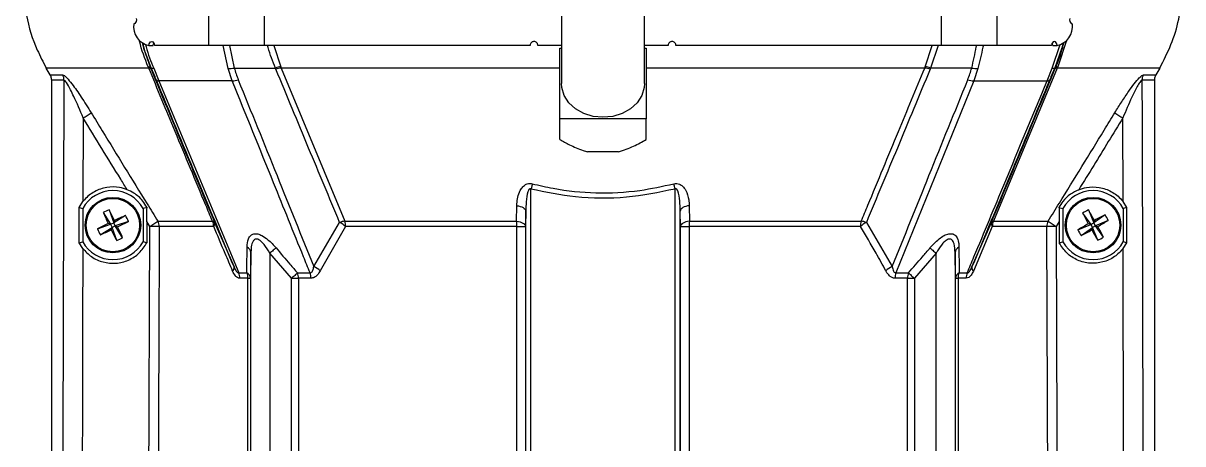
# Model space of a CAD drawing. Extents: x 7 to 113, y 1 to 87.
# Drawn here: x 45.65 to 52.37, y 70.41 to 72.85 of the extents above; entities that cross this region are included whole.
import ezdxf

# ---------------------------------------------------------------- set-up
doc = ezdxf.new("R2010")
doc.units = 0
doc.header["$MEASUREMENT"] = 0
doc.layers.add('OBJECT', color=7, linetype='CONTINUOUS')

msp = doc.modelspace()

# ---------------------------------------------------------------- linework, layer by layer
at = {"layer": 'OBJECT'}
for p, q in [((46.7234, 72.7213), (46.7234, 73.3013)), ((47.0467, 72.7213), (47.0467, 73.3013)), ((50.97, 72.7213), (50.97, 73.3013)), ((51.2932, 72.7213), (51.2932, 73.3013)), ((48.7683, 73.0594), (48.7683, 72.5011)), ((49.2483, 72.5011), (49.2483, 73.0587)), ((46.2886, 72.8463), (46.2886, 72.8468)), ((51.728, 72.8463), (51.728, 72.8468)), ((46.377, 72.7213), (46.4024, 72.7213)), ((46.7234, 72.7213), (46.4088, 72.7213)), ((47.0467, 72.7213), (46.7234, 72.7213)), ((46.836, 72.587), (46.8064, 72.7213)), ((48.5858, 72.7213), (47.0467, 72.7213)), ((47.1008, 72.7213), (47.1411, 72.5973)), ((48.7683, 72.7213), (48.6308, 72.7213)), ((49.3858, 72.7213), (49.2483, 72.7213)), ((50.97, 72.7213), (49.4308, 72.7213)), ((50.8756, 72.5973), (50.9159, 72.7213)), ((51.2932, 72.7213), (50.97, 72.7213)), ((51.6078, 72.7213), (51.2932, 72.7213)), ((51.612, 72.5893), (51.6567, 72.7262)), ((51.6142, 72.7213), (51.6397, 72.7213)), ((51.6937, 72.7502), (51.6434, 72.597)), ((48.7583, 72.2963), (48.7583, 72.7059)), ((48.7583, 72.7059), (48.7683, 72.7059)), ((49.2483, 72.7059), (49.2583, 72.7059)), ((49.2583, 72.7059), (49.2583, 72.2963)), ((46.376, 72.5904), (45.7824, 72.5904)), ((45.8051, 72.5511), (45.7824, 72.5904)), ((46.376, 72.5904), (46.3732, 72.597)), ((46.3903, 72.5922), (46.3864, 72.5905)), ((46.4047, 72.5893), (46.4353, 72.5154)), ((46.8599, 72.5154), (46.836, 72.587)), ((46.8717, 72.5904), (47.1099, 72.5904)), ((47.1411, 72.5973), (47.1439, 72.5904)), ((47.1439, 72.5904), (47.5118, 71.7024)), ((48.7583, 72.5904), (47.1439, 72.5904)), ((50.8728, 72.5904), (49.2583, 72.5904)), ((50.8728, 72.5904), (50.8756, 72.5973)), ((51.1449, 72.5904), (50.9067, 72.5904)), ((51.1806, 72.587), (51.1567, 72.5154)), ((51.6407, 72.5904), (51.2713, 71.7024)), ((51.5813, 72.5154), (51.612, 72.5893)), ((51.6263, 72.5922), (51.6303, 72.5905)), ((51.6434, 72.597), (51.6407, 72.5904)), ((52.2343, 72.5904), (51.6407, 72.5904)), ((52.2343, 72.5904), (52.2116, 72.5511)), ((45.8051, 72.5511), (45.8771, 72.5511)), ((45.8852, 72.5201), (45.8134, 72.5201)), ((45.8134, 67.8362), (45.8134, 72.5201)), ((46.8599, 72.5154), (46.4353, 72.5154)), ((46.4353, 72.5154), (46.8972, 71.4024)), ((51.1567, 72.5154), (50.7061, 71.4024)), ((51.1567, 72.5154), (51.5813, 72.5154)), ((52.2033, 72.5201), (52.1314, 72.5201)), ((52.1396, 72.5511), (52.2116, 72.5511)), ((52.2033, 72.5201), (52.2033, 67.8362)), ((45.996, 72.3011), (45.9947, 71.8158)), ((49.2583, 72.2963), (48.7583, 72.2963)), ((48.7583, 72.1761), (48.7583, 72.2963)), ((49.2583, 72.1761), (49.2583, 72.2963)), ((52.0219, 71.8158), (52.0207, 72.3011)), ((49.0984, 72.1041), (48.9183, 72.1041)), ((48.591, 67.4634), (48.591, 71.8883)), ((49.4256, 67.4634), (49.4256, 71.8883)), ((45.9727, 71.7815), (45.9947, 71.8158)), ((45.9727, 71.7815), (45.9933, 71.7763)), ((45.9728, 71.5775), (45.9727, 71.7815)), ((45.9933, 71.7763), (45.9933, 71.5826)), ((46.1464, 71.7689), (46.1731, 71.6931)), ((46.3659, 71.7819), (46.3433, 71.7763)), ((46.3433, 71.7763), (46.3433, 71.5826)), ((48.5076, 71.7024), (48.5088, 71.7921)), ((49.5079, 71.7921), (49.5091, 71.7024)), ((51.6508, 71.7819), (51.6733, 71.7763)), ((51.6733, 71.7763), (51.6733, 71.5826)), ((52.0439, 71.7815), (52.0219, 71.8158)), ((52.0439, 71.7815), (52.0233, 71.7763)), ((52.0233, 71.7763), (52.0233, 71.5826)), ((52.0438, 71.5775), (52.0439, 71.7815)), ((46.1121, 71.7524), (46.1546, 71.6842)), ((46.2412, 71.7357), (46.1731, 71.6931)), ((46.1778, 71.7066), (46.1731, 71.6931)), ((46.2577, 71.7014), (46.182, 71.6747)), ((46.4287, 71.7024), (46.7453, 71.7024)), ((47.5118, 71.7024), (48.5076, 71.7024)), ((48.561, 71.7611), (48.5596, 71.6714)), ((48.561, 67.4624), (48.561, 71.7611)), ((49.4556, 67.4624), (49.4556, 71.7611)), ((49.457, 71.6714), (49.4556, 71.7611)), ((49.5091, 71.7024), (50.5048, 71.7024)), ((51.2713, 71.7024), (51.5879, 71.7024)), ((51.7878, 71.7489), (51.8344, 71.6834)), ((51.8211, 71.7674), (51.8523, 71.6934)), ((51.9177, 71.74), (51.8523, 71.6934)), ((51.8562, 71.7072), (51.8523, 71.6934)), ((51.9363, 71.7067), (51.8623, 71.6755)), ((46.0789, 71.6575), (46.1546, 71.6842)), ((46.0954, 71.6232), (46.1635, 71.6658)), ((46.1546, 71.6842), (46.1411, 71.689)), ((46.1546, 71.6842), (46.1731, 71.6931)), ((46.1546, 71.6842), (46.1635, 71.6658)), ((46.1588, 71.6523), (46.1635, 71.6658)), ((46.182, 71.6747), (46.1635, 71.6658)), ((46.1903, 71.59), (46.1635, 71.6658)), ((46.182, 71.6747), (46.1731, 71.6931)), ((46.2245, 71.6065), (46.182, 71.6747)), ((46.182, 71.6747), (46.1955, 71.6699)), ((46.3831, 71.6721), (46.3651, 71.701)), ((46.3651, 71.701), (46.3651, 71.5772)), ((46.7523, 71.6714), (46.4366, 71.6714)), ((46.7576, 71.6956), (46.8701, 71.4375)), ((47.3321, 71.4393), (47.4823, 71.6952)), ((47.5164, 71.6714), (47.3697, 71.4154)), ((48.5091, 71.6714), (47.5164, 71.6714)), ((48.5091, 71.6714), (48.5596, 71.6714)), ((48.5091, 67.4524), (48.5091, 71.6714)), ((48.5596, 71.6714), (48.5596, 67.4578)), ((49.457, 67.4578), (49.457, 71.6714)), ((49.457, 71.6714), (49.5075, 71.6714)), ((49.5075, 71.6714), (49.5075, 67.4524)), ((50.5002, 71.6714), (49.5075, 71.6714)), ((50.5344, 71.6952), (50.6845, 71.4393)), ((51.1466, 71.4375), (51.259, 71.6956)), ((51.2644, 71.6714), (51.1545, 71.4133)), ((51.58, 71.6714), (51.2644, 71.6714)), ((51.6515, 71.701), (51.6335, 71.6721)), ((51.6515, 71.701), (51.6516, 71.5772)), ((51.7604, 71.6522), (51.8344, 71.6834)), ((51.7789, 71.619), (51.8444, 71.6655)), ((51.8344, 71.6834), (51.8206, 71.6873)), ((51.8344, 71.6834), (51.8523, 71.6934)), ((51.8344, 71.6834), (51.8444, 71.6655)), ((51.8405, 71.6518), (51.8444, 71.6655)), ((51.8623, 71.6755), (51.8444, 71.6655)), ((51.8756, 71.5915), (51.8444, 71.6655)), ((51.8623, 71.6755), (51.8523, 71.6934)), ((51.9088, 71.61), (51.8623, 71.6755)), ((51.8623, 71.6755), (51.876, 71.6716)), ((45.9728, 71.5775), (45.9933, 71.5826)), ((45.9941, 71.5441), (45.9728, 71.5775)), ((46.3651, 71.5772), (46.3433, 71.5826)), ((51.6516, 71.5772), (51.6733, 71.5826)), ((52.0226, 71.5441), (52.0438, 71.5775)), ((52.0438, 71.5775), (52.0233, 71.5826)), ((46.9682, 71.5204), (46.9659, 71.3714)), ((46.9682, 67.4617), (46.9682, 71.5204)), ((47.2031, 71.3714), (47.0772, 71.5164)), ((47.0772, 71.5164), (47.0772, 67.4615)), ((50.9395, 71.5164), (50.8136, 71.3714)), ((50.9395, 67.4615), (50.9395, 71.5164)), ((51.0485, 71.5204), (51.0485, 67.4617)), ((51.0508, 71.3714), (51.0485, 71.5204)), ((46.8972, 71.4024), (46.9447, 71.4024)), ((46.951, 71.3714), (46.9036, 71.3714)), ((46.951, 71.3714), (46.9659, 71.3714)), ((46.951, 67.4524), (46.951, 71.3714)), ((46.9659, 71.3714), (46.9659, 67.454)), ((47.2031, 71.3714), (47.2435, 71.3714)), ((47.2031, 67.4541), (47.2031, 71.3714)), ((47.2381, 71.4024), (47.3106, 71.4024)), ((47.3158, 71.3714), (47.2435, 71.3714)), ((47.2435, 71.3714), (47.2435, 67.4524)), ((50.7731, 71.3714), (50.7009, 71.3714)), ((50.7061, 71.4024), (50.7785, 71.4024)), ((50.7731, 67.4524), (50.7731, 71.3714)), ((50.7731, 71.3714), (50.8136, 71.3714)), ((50.8136, 71.3714), (50.8136, 67.4541)), ((51.0508, 67.454), (51.0508, 71.3714)), ((51.0508, 71.3714), (51.0656, 71.3714)), ((51.0656, 71.3714), (51.0656, 67.4524)), ((51.113, 71.3714), (51.0656, 71.3714)), ((51.0719, 71.4024), (51.1195, 71.4024))]:
    msp.add_line(p, q, dxfattribs=at)
at = {"layer": 'OBJECT', "flags": 128}
for points in [[(46.3036, 72.8769), (46.3045, 72.8693), (46.3033, 72.8607), (46.2999, 72.8534), (46.2947, 72.8485), (46.2886, 72.8468)], [(51.7131, 72.8769), (51.7121, 72.8693), (51.7133, 72.8607), (51.7168, 72.8534), (51.722, 72.8485), (51.728, 72.8468)], [(46.3381, 72.7361), (46.3457, 72.7053), (46.3864, 72.5905), (46.3864, 72.5905), (46.3864, 72.5905)], [(46.377, 72.7213), (46.3782, 72.7299), (46.3817, 72.7372), (46.3868, 72.7421), (46.3929, 72.7438), (46.399, 72.7421), (46.4042, 72.7372), (46.4076, 72.7299), (46.4088, 72.7213)], [(46.4024, 72.7213), (46.4037, 72.7299), (46.4056, 72.7348)], [(46.8443, 72.7213), (46.8717, 72.5904), (46.8717, 72.5904), (46.8717, 72.5904)], [(50.9508, 72.7213), (50.9067, 72.5904), (50.9067, 72.5904), (50.9067, 72.5904)], [(51.6397, 72.7213), (51.6384, 72.7299), (51.635, 72.7372), (51.6298, 72.7421), (51.6237, 72.7438), (51.6177, 72.7421), (51.6125, 72.7372), (51.609, 72.7299), (51.6078, 72.7213)], [(51.6142, 72.7213), (51.613, 72.7299), (51.611, 72.7348)], [(51.6732, 72.731), (51.6672, 72.7068), (51.6263, 72.5922), (51.6263, 72.5922), (51.6263, 72.5922)], [(45.8734, 67.7785), (45.874, 68.0285), (45.8764, 69.0285), (45.8852, 72.5201)], [(52.1314, 72.5201), (52.1321, 72.2867), (52.1346, 71.2868), (52.1433, 67.7785)], [(49.0083, 72.3045), (48.9509, 72.3102), (48.8968, 72.327), (48.8492, 72.3539), (48.8108, 72.3894), (48.7839, 72.4314), (48.7701, 72.4774), (48.7683, 72.5011)], [(49.2483, 72.5011), (49.2466, 72.4774), (49.2327, 72.4314), (49.2058, 72.3894), (49.1675, 72.3539), (49.1199, 72.327), (49.0658, 72.3102), (49.0083, 72.3045)], [(48.5988, 71.9193), (48.5979, 71.9158), (48.597, 71.9121), (48.596, 71.9083), (48.595, 71.9044), (48.5941, 71.9004), (48.5931, 71.8964), (48.592, 71.8924), (48.591, 71.8883)], [(49.4179, 71.9193), (49.4188, 71.9158), (49.4197, 71.9121), (49.4206, 71.9083), (49.4216, 71.9044), (49.4226, 71.9004), (49.4236, 71.8964), (49.4246, 71.8924), (49.4256, 71.8883)], [(48.5088, 71.7921), (48.5192, 71.7906), (48.529, 71.7883), (48.538, 71.7851), (48.5457, 71.7813), (48.5521, 71.7768), (48.5568, 71.7718), (48.5599, 71.7665), (48.561, 71.7611)], [(49.5079, 71.7921), (49.4974, 71.7906), (49.4876, 71.7883), (49.4787, 71.7851), (49.4709, 71.7813), (49.4646, 71.7768), (49.4598, 71.7718), (49.4568, 71.7665), (49.4556, 71.7611)], [(48.5076, 71.7024), (48.518, 71.7009), (48.5278, 71.6986), (48.5367, 71.6954), (48.5444, 71.6915), (48.5507, 71.687), (48.5555, 71.6821), (48.5585, 71.6768), (48.5596, 71.6714)], [(49.5091, 71.7024), (49.4987, 71.7009), (49.4889, 71.6986), (49.48, 71.6954), (49.4722, 71.6915), (49.4659, 71.687), (49.4612, 71.6821), (49.4582, 71.6768), (49.457, 71.6714)], [(46.3678, 67.5625), (46.3725, 68.8534), (46.3773, 70.1444), (46.3831, 71.6721)], [(46.4366, 71.6714), (46.4362, 71.564), (46.4344, 71.068), (46.4271, 69.0842), (46.4217, 67.5618)], [(51.5949, 67.5618), (51.5945, 67.6858), (51.5927, 68.1817), (51.5856, 70.1656), (51.58, 71.6714)], [(51.6335, 71.6721), (51.6381, 70.4633), (51.6429, 69.1723), (51.6488, 67.5625)], [(45.9941, 71.5441), (45.993, 71.097), (45.9899, 69.806), (45.9863, 68.3018)], [(47.1135, 71.5474), (47.11, 71.5444), (47.1061, 71.5411), (47.1018, 71.5374), (47.0973, 71.5335), (47.0925, 71.5294), (47.0875, 71.5252), (47.0823, 71.5208), (47.0772, 71.5164)], [(50.9031, 71.5474), (50.9066, 71.5444), (50.9105, 71.5411), (50.9148, 71.5374), (50.9194, 71.5335), (50.9242, 71.5294), (50.9292, 71.5252), (50.9343, 71.5208), (50.9395, 71.5164)], [(52.0303, 68.3018), (52.0285, 69.0681), (52.0255, 70.3591), (52.0226, 71.5441)], [(47.2381, 71.4024), (47.2347, 71.3993), (47.2309, 71.3959), (47.2267, 71.3923), (47.2223, 71.3884), (47.2177, 71.3843), (47.2129, 71.3801), (47.208, 71.3757), (47.2031, 71.3714)], [(50.7785, 71.4024), (50.782, 71.3993), (50.7858, 71.3959), (50.7899, 71.3923), (50.7943, 71.3884), (50.7989, 71.3843), (50.8037, 71.3801), (50.8086, 71.3757), (50.8136, 71.3714)]]:
    msp.add_lwpolyline(points, dxfattribs=at)
at = {"layer": 'OBJECT'}
for centre, radius in [((46.1683, 71.6795), 0.161), ((51.8483, 71.6795), 0.161), ((46.1683, 71.6795), 0.1549), ((51.8483, 71.6795), 0.1549)]:
    msp.add_circle(centre, radius, dxfattribs=at)
for centre, radius, start, end in [((46.3991, 72.8307), 0.1116, 171.95067, 258.57825), ((51.6176, 72.8307), 0.1116, 281.42175, 8.04933), ((46.3737, 72.5816), 0.0155, 35.38931, 91.87058), ((46.3761, 72.5744), 0.016, 34.52551, 90.55426), ((46.4002, 72.6039), 0.0153, 229.87426, 286.97031), ((46.8416, 72.7165), 0.1296, 267.54557, 283.4346), ((47.1539, 72.4649), 0.133, 95.53116, 109.30878), ((47.1585, 72.4584), 0.1328, 96.33379, 110.1142), ((50.8581, 72.4584), 0.1328, 69.8858, 83.66621), ((50.8627, 72.4649), 0.133, 70.69122, 84.46884), ((51.1751, 72.7165), 0.1296, 256.5654, 272.45443), ((51.6165, 72.6039), 0.0153, 253.02969, 310.12574), ((51.6405, 72.5744), 0.016, 89.44574, 145.47449), ((51.6429, 72.5816), 0.0155, 88.12942, 144.61069), ((45.8221, 72.5201), 0.0631, 359.96545, 29.38949), ((46.4335, 72.5331), 0.0178, 217.28207, 275.87415), ((46.8511, 72.6419), 0.1268, 274.005, 289.92913), ((51.1656, 72.6419), 0.1268, 250.07087, 265.995), ((51.5832, 72.5331), 0.0178, 264.12585, 322.71793), ((52.1945, 72.5201), 0.0631, 150.61051, 180.03455), ((45.6756, 72.842), 0.6287, 300.6374, 305.6866), ((52.3411, 72.842), 0.6287, 234.3134, 239.3626), ((46.1683, 71.6795), 0.2, 28.95502, 151.04498), ((51.8483, 71.6795), 0.2, 28.95502, 151.04498), ((46.301, 71.4038), 0.3965, 112.95955, 118.46071), ((43.6918, 70.4896), 2.768, 26.08443, 27.52807), ((48.6431, 72.8735), 2.7682, 203.89201, 205.33551), ((47.3617, 69.2061), 2.7666, 113.89148, 115.33584), ((44.9788, 74.1553), 2.7672, 296.08446, 297.52847), ((45.8927, 71.5467), 0.3965, 22.95945, 28.4604), ((46.0407, 72.2375), 0.661, 301.198, 305.94797), ((46.3722, 71.6714), 0.0645, 359.92792, 28.65552), ((46.7449, 71.6871), 0.0153, 33.66611, 88.42459), ((46.6806, 71.6716), 0.0717, 359.79549, 25.39888), ((47.5285, 71.5689), 0.1345, 97.12264, 110.12228), ((47.4132, 71.6719), 0.1032, 359.67558, 17.13778), ((48.2113, 71.6722), 0.2978, 359.84384, 5.81821), ((49.8053, 71.6722), 0.2978, 174.18179, 180.15616), ((50.6034, 71.6719), 0.1032, 162.86222, 180.32442), ((50.4881, 71.5689), 0.1345, 69.87772, 82.87736), ((51.2717, 71.6871), 0.0153, 91.57541, 146.33389), ((51.3361, 71.6716), 0.0717, 154.60112, 180.20451), ((51.6445, 71.6714), 0.0645, 151.34448, 180.07208), ((51.9759, 72.2375), 0.661, 234.05203, 238.802), ((51.9973, 71.4123), 0.3965, 116.3975, 121.89884), ((54.2462, 73.0193), 2.7672, 207.32993, 208.77396), ((49.4462, 70.3424), 2.7696, 29.52297, 30.96576), ((53.1879, 69.2821), 2.7667, 117.32958, 118.77389), ((50.5132, 74.0782), 2.7656, 299.52194, 300.96679), ((51.5812, 71.5305), 0.3965, 26.39738, 31.89861), ((47.358, 69.2034), 2.7675, 116.08463, 117.52851), ((46.444, 71.8122), 0.3965, 202.95945, 208.4604), ((44.9749, 74.1528), 2.7666, 293.89148, 295.33584), ((48.6448, 72.8693), 2.768, 206.08443, 207.52807), ((43.6954, 70.4862), 2.7662, 23.8917, 25.33626), ((46.3812, 69.4936), 2.1785, 88.54095, 89.94926), ((46.7322, 71.6885), 0.0264, 319.54724, 15.46861), ((47.3993, 71.5398), 0.1761, 48.32087, 61.9065), ((50.6173, 71.5398), 0.1761, 118.0935, 131.67913), ((51.2845, 71.6885), 0.0264, 164.53139, 220.45276), ((51.6355, 69.4936), 2.1785, 90.05074, 91.45905), ((53.1834, 69.2808), 2.7656, 119.52194, 120.96679), ((52.1155, 71.8285), 0.3965, 206.39738, 211.89861), ((50.5087, 74.0768), 2.7667, 297.32958, 298.77389), ((54.2504, 73.0165), 2.7696, 209.52297, 210.96576), ((49.4505, 70.3396), 2.7672, 27.32993, 28.77396), ((46.1683, 71.6795), 0.2, 208.95502, 331.04498), ((46.0356, 71.9551), 0.3965, 292.95955, 298.46071), ((51.8483, 71.6795), 0.2, 208.95502, 331.04498), ((51.6993, 71.9466), 0.3965, 296.3975, 301.89884), ((46.9301, 71.5164), 0.0383, 5.94674, 65.82641), ((51.0866, 71.5164), 0.0383, 114.17359, 174.05326), ((46.8451, 71.4322), 0.0255, 311.99373, 11.93612), ((47.2626, 71.2883), 0.1662, 49.90545, 65.27891), ((50.754, 71.2883), 0.1662, 114.72109, 130.09455), ((51.1715, 71.4322), 0.0255, 168.06388, 228.00627), ((46.8276, 71.3717), 0.076, 359.74948, 23.80394), ((46.9274, 71.3678), 0.0386, 5.22763, 63.39046), ((46.8736, 71.3717), 0.0775, 359.73751, 23.2995), ((47.1549, 71.3718), 0.0886, 359.68733, 20.1441), ((47.2238, 71.3719), 0.092, 359.6815, 19.35408), ((50.7929, 71.3719), 0.092, 160.64592, 180.3185), ((50.8617, 71.3718), 0.0886, 159.8559, 180.31267), ((51.0892, 71.3678), 0.0386, 116.60954, 174.77237), ((51.1431, 71.3717), 0.0775, 156.7005, 180.26249), ((51.189, 71.3717), 0.076, 156.19606, 180.25052)]:
    msp.add_arc(centre, radius, start, end, dxfattribs=at)
for points, knots in [([(45.6484, 73.0904), (45.6522, 73.025), (45.6601, 72.8895), (45.7132, 72.721), (45.7642, 72.6248), (45.7824, 72.5904)], [0, 0, 0, 0, 0.375049, 0.776984, 1, 1, 1, 1]), ([(52.2343, 72.5904), (52.2574, 72.6349), (52.3041, 72.7251), (52.3557, 72.8931), (52.3636, 73.0174), (52.3683, 73.0904)], [0, 0, 0, 0, 0.287513, 0.581795, 1, 1, 1, 1]), ([(46.3732, 72.597), (46.3535, 72.6452), (46.3332, 72.6946), (46.3226, 72.749), (46.3223, 72.7504)], [0, 0, 0, 0, 0.973647, 1, 1, 1, 1]), ([(46.3903, 72.5922), (46.3903, 72.5922), (46.3731, 72.6323), (46.3554, 72.678), (46.3443, 72.7263), (46.343, 72.7316)], [0, 0, 0, 0, 0.000015, 0.888295, 1, 1, 1, 1]), ([(46.3584, 72.7262), (46.3593, 72.7218), (46.3692, 72.674), (46.3878, 72.6296), (46.4047, 72.5893)], [0, 0, 0, 0, 0.093044, 1, 1, 1, 1]), ([(47.1099, 72.5904), (47.1099, 72.5904), (47.0934, 72.6289), (47.078, 72.6718), (47.0655, 72.7171), (47.0643, 72.7213)], [0, 0, 0, 0, 0.000016, 0.90696, 1, 1, 1, 1]), ([(48.6308, 72.7213), (48.6306, 72.7238), (48.6301, 72.7289), (48.6262, 72.7356), (48.6206, 72.7407), (48.6135, 72.7437), (48.6058, 72.7441), (48.5983, 72.742), (48.592, 72.7375), (48.5876, 72.7311), (48.586, 72.7254), (48.5858, 72.7221), (48.5858, 72.7213)], [0, 0, 0, 0, 0.106474, 0.21294, 0.319697, 0.427106, 0.535184, 0.643667, 0.752079, 0.859926, 0.96696, 1, 1, 1, 1]), ([(49.4308, 72.7213), (49.4306, 72.7238), (49.4301, 72.7289), (49.4263, 72.7356), (49.4206, 72.7407), (49.4135, 72.7437), (49.4058, 72.7441), (49.3984, 72.742), (49.392, 72.7375), (49.3876, 72.7311), (49.386, 72.7254), (49.3859, 72.7221), (49.3858, 72.7213)], [0, 0, 0, 0, 0.1063618, 0.2127134, 0.3194557, 0.426997, 0.5352335, 0.6437512, 0.7520407, 0.8597217, 0.9667095, 1, 1, 1, 1]), ([(51.1449, 72.5904), (51.1449, 72.5904), (51.155, 72.6306), (51.1648, 72.6736), (51.1727, 72.7184), (51.1732, 72.7213)], [0, 0, 0, 0, 0.000018, 0.935388, 1, 1, 1, 1]), ([(51.2113, 72.7213), (51.2107, 72.7183), (51.2022, 72.6722), (51.191, 72.6282), (51.1806, 72.587)], [0, 0, 0, 0, 0.0663721, 1, 1, 1, 1]), ([(51.6303, 72.5905), (51.6303, 72.5905), (51.6466, 72.6286), (51.6647, 72.6761), (51.6765, 72.7269), (51.6785, 72.7354)], [0, 0, 0, 0, 0.000015, 0.831424, 1, 1, 1, 1]), ([(46.7453, 71.7024), (46.7325, 71.7332), (46.6602, 71.9065), (46.537, 72.2024), (46.4269, 72.4677), (46.376, 72.5904)], [0, 0, 0, 0, 0.104199, 0.585852, 1, 1, 1, 1]), ([(46.3864, 72.5905), (46.3864, 72.5905), (46.3874, 72.5882), (46.3883, 72.5858), (46.3893, 72.5835)], [0, 0, 0, 0, 0.000295, 1, 1, 1, 1]), ([(46.3893, 72.5835), (46.4522, 72.4314), (46.5748, 72.1352), (46.6978, 71.8394), (46.7576, 71.6956)], [0, 0, 0, 0, 0.513611, 1, 1, 1, 1]), ([(46.4194, 72.5223), (46.4099, 72.5455), (46.4004, 72.5688), (46.3903, 72.5922), (46.3903, 72.5922)], [0, 0, 0, 0, 0.999971, 1, 1, 1, 1]), ([(46.8717, 72.5904), (46.8717, 72.5904), (46.8782, 72.5677), (46.8862, 72.5452), (46.8943, 72.5227)], [0, 0, 0, 0, 0.00003, 1, 1, 1, 1]), ([(47.1129, 72.5831), (47.1118, 72.5855), (47.1108, 72.588), (47.1099, 72.5904), (47.1099, 72.5904)], [0, 0, 0, 0, 0.999721, 1, 1, 1, 1]), ([(47.4823, 71.6952), (47.4223, 71.8389), (47.299, 72.1347), (47.1761, 72.4309), (47.1129, 72.5831)], [0, 0, 0, 0, 0.48595, 1, 1, 1, 1]), ([(50.5048, 71.7024), (50.5176, 71.7332), (50.5896, 71.9065), (50.7123, 72.2024), (50.822, 72.4677), (50.8728, 72.5904)], [0, 0, 0, 0, 0.104198, 0.585846, 1, 1, 1, 1]), ([(50.9038, 72.5831), (50.8406, 72.4309), (50.7177, 72.1347), (50.5943, 71.8389), (50.5344, 71.6952)], [0, 0, 0, 0, 0.514049, 1, 1, 1, 1]), ([(50.9067, 72.5904), (50.9067, 72.5904), (50.9058, 72.588), (50.9048, 72.5855), (50.9038, 72.5831)], [0, 0, 0, 0, 0.000279, 1, 1, 1, 1]), ([(51.1224, 72.5227), (51.1304, 72.5452), (51.1384, 72.5677), (51.1449, 72.5904), (51.1449, 72.5904)], [0, 0, 0, 0, 0.99997, 1, 1, 1, 1]), ([(51.259, 71.6956), (51.3188, 71.8394), (51.4418, 72.1352), (51.5644, 72.4314), (51.6274, 72.5835)], [0, 0, 0, 0, 0.486388, 1, 1, 1, 1]), ([(51.6263, 72.5922), (51.6263, 72.5922), (51.6163, 72.5688), (51.6068, 72.5455), (51.5973, 72.5223)], [0, 0, 0, 0, 0.000029, 1, 1, 1, 1]), ([(51.6274, 72.5835), (51.6283, 72.5858), (51.6293, 72.5882), (51.6303, 72.5905), (51.6303, 72.5905)], [0, 0, 0, 0, 0.999705, 1, 1, 1, 1]), ([(45.8134, 72.5201), (45.8128, 72.5271), (45.8118, 72.538), (45.8069, 72.5476), (45.8051, 72.5511)], [0, 0, 0, 0, 0.643567, 1, 1, 1, 1]), ([(45.8771, 72.5511), (45.8801, 72.55), (45.886, 72.548), (45.9045, 72.5301), (45.9375, 72.4901), (45.9867, 72.4205), (46.0233, 72.3618), (46.0423, 72.3314)], [0, 0, 0, 0, 0.101178, 0.201859, 0.374018, 0.675191, 1, 1, 1, 1]), ([(45.996, 72.3011), (45.9782, 72.3435), (45.9547, 72.3996), (45.9214, 72.4674), (45.9038, 72.4996), (45.8916, 72.5161), (45.8872, 72.5198), (45.8856, 72.52), (45.8852, 72.5201)], [0, 0, 0, 0, 0.49037, 0.647323, 0.850236, 0.921686, 0.982752, 1, 1, 1, 1]), ([(46.8701, 71.4375), (46.7967, 71.6136), (46.6461, 71.9752), (46.4962, 72.3368), (46.4194, 72.5223)], [0, 0, 0, 0, 0.486991, 1, 1, 1, 1]), ([(47.3106, 71.4024), (47.2981, 71.4333), (47.2277, 71.6073), (47.0778, 71.9783), (46.9398, 72.3184), (46.8599, 72.5154)], [0, 0, 0, 0, 0.083458, 0.469005, 1, 1, 1, 1]), ([(46.8943, 72.5227), (46.9693, 72.3373), (47.1156, 71.9761), (47.2612, 71.615), (47.3321, 71.4393)], [0, 0, 0, 0, 0.513344, 1, 1, 1, 1]), ([(50.6845, 71.4393), (50.7554, 71.615), (50.9011, 71.9761), (51.0473, 72.3373), (51.1224, 72.5227)], [0, 0, 0, 0, 0.486656, 1, 1, 1, 1]), ([(51.1195, 71.4024), (51.1324, 71.4333), (51.2047, 71.6073), (51.359, 71.9783), (51.4998, 72.3184), (51.5813, 72.5154)], [0, 0, 0, 0, 0.083466, 0.469044, 1, 1, 1, 1]), ([(51.5973, 72.5223), (51.5204, 72.3368), (51.3705, 71.9752), (51.2199, 71.6136), (51.1466, 71.4375)], [0, 0, 0, 0, 0.513008, 1, 1, 1, 1]), ([(51.9743, 72.3314), (51.9876, 72.3528), (52.0141, 72.3955), (52.0521, 72.452), (52.087, 72.4997), (52.1134, 72.5315), (52.1314, 72.5486), (52.1371, 72.5503), (52.1396, 72.5511)], [0, 0, 0, 0, 0.227374, 0.454238, 0.628217, 0.803357, 0.912623, 1, 1, 1, 1]), ([(52.1314, 72.5201), (52.13, 72.5195), (52.1267, 72.5182), (52.117, 72.5055), (52.0985, 72.4743), (52.0642, 72.4047), (52.0376, 72.3415), (52.0207, 72.3011)], [0, 0, 0, 0, 0.062412, 0.139208, 0.265335, 0.530913, 1, 1, 1, 1]), ([(52.2116, 72.5511), (52.2086, 72.5447), (52.204, 72.5348), (52.2034, 72.5239), (52.2033, 72.5201)], [0, 0, 0, 0, 0.643557, 1, 1, 1, 1]), ([(46.0423, 72.3314), (46.0638, 72.2961), (46.1714, 72.1198), (46.3001, 71.9101), (46.4079, 71.736), (46.4287, 71.7024)], [0, 0, 0, 0, 0.167872, 0.839364, 1, 1, 1, 1]), ([(51.5879, 71.7024), (51.6096, 71.7375), (51.7184, 71.9131), (51.8471, 72.1228), (51.9538, 72.2976), (51.9743, 72.3314)], [0, 0, 0, 0, 0.167872, 0.839364, 1, 1, 1, 1]), ([(46.2514, 71.8849), (46.2387, 71.9054), (46.1533, 72.0439), (46.0683, 72.1828), (45.996, 72.3011)], [0, 0, 0, 0, 0.147984, 1, 1, 1, 1]), ([(52.0207, 72.3011), (51.9646, 72.2094), (51.8797, 72.0705), (51.7943, 71.9319), (51.7653, 71.8849)], [0, 0, 0, 0, 0.660515, 1, 1, 1, 1]), ([(48.7583, 72.1761), (48.7767, 72.1658), (48.8187, 72.1423), (48.8725, 72.1179), (48.9101, 72.1066), (48.9183, 72.1041)], [0, 0, 0, 0, 0.37695, 0.863751, 1, 1, 1, 1]), ([(49.0984, 72.1041), (49.1284, 72.1146), (49.1866, 72.135), (49.2349, 72.1627), (49.2583, 72.1761)], [0, 0, 0, 0, 0.515407, 1, 1, 1, 1]), ([(48.5088, 71.7921), (48.5111, 71.8189), (48.5141, 71.8539), (48.5346, 71.892), (48.5497, 71.9088), (48.5675, 71.9189), (48.584, 71.922), (48.5945, 71.9201), (48.5988, 71.9193)], [0, 0, 0, 0, 0.463203, 0.605761, 0.74907, 0.841779, 0.935306, 1, 1, 1, 1]), ([(48.5988, 71.9193), (48.6391, 71.9099), (48.7601, 71.8817), (48.9693, 71.8613), (49.2047, 71.8723), (49.3528, 71.905), (49.4179, 71.9193)], [0, 0, 0, 0, 0.149978, 0.450605, 0.7586588, 1, 1, 1, 1]), ([(49.4179, 71.9193), (49.4237, 71.9202), (49.4354, 71.9221), (49.4535, 71.9171), (49.4727, 71.9041), (49.4942, 71.874), (49.5057, 71.8341), (49.5073, 71.8034), (49.5079, 71.7921)], [0, 0, 0, 0, 0.0872967, 0.1745381, 0.2847023, 0.4644366, 0.8023505, 1, 1, 1, 1]), ([(46.2514, 71.8849), (46.2367, 71.8897), (46.1984, 71.9024), (46.1316, 71.9017), (46.0602, 71.877), (46.0164, 71.8424), (45.9977, 71.8195), (45.9947, 71.8158)], [0, 0, 0, 0, 0.162696, 0.424831, 0.687546, 0.950209, 1, 1, 1, 1]), ([(46.3659, 71.7819), (46.3581, 71.7948), (46.3379, 71.8282), (46.2987, 71.8625), (46.2644, 71.8787), (46.2514, 71.8849)], [0, 0, 0, 0, 0.281228, 0.727865, 1, 1, 1, 1]), ([(48.591, 71.8883), (48.5903, 71.8888), (48.589, 71.8897), (48.5867, 71.8902), (48.5845, 71.8898), (48.5819, 71.8883), (48.5773, 71.8832), (48.5677, 71.8591), (48.5626, 71.8169), (48.5615, 71.7791), (48.561, 71.7611)], [0, 0, 0, 0, 0.018435, 0.032623, 0.046847, 0.06494, 0.096407, 0.193734, 0.61436, 1, 1, 1, 1]), ([(49.4256, 71.8883), (49.3321, 71.8695), (49.1423, 71.8312), (48.8588, 71.8334), (48.6768, 71.8707), (48.591, 71.8883)], [0, 0, 0, 0, 0.339274, 0.688484, 1, 1, 1, 1]), ([(49.4556, 71.7611), (49.455, 71.7806), (49.4537, 71.8198), (49.4489, 71.8616), (49.439, 71.8829), (49.4363, 71.8869), (49.4333, 71.8893), (49.431, 71.8901), (49.4285, 71.89), (49.4267, 71.8891), (49.4259, 71.8885), (49.4256, 71.8883)], [0, 0, 0, 0, 0.41911, 0.839951, 0.880199, 0.924728, 0.942601, 0.960653, 0.976828, 0.994027, 1, 1, 1, 1]), ([(51.7653, 71.8849), (51.7487, 71.8767), (51.7136, 71.8596), (51.6758, 71.8238), (51.658, 71.7939), (51.6508, 71.7819)], [0, 0, 0, 0, 0.350763, 0.739166, 1, 1, 1, 1]), ([(51.7653, 71.8849), (51.78, 71.8897), (51.8183, 71.9024), (51.885, 71.9017), (51.9564, 71.877), (52.0002, 71.8424), (52.0189, 71.8195), (52.0219, 71.8158)], [0, 0, 0, 0, 0.162696, 0.424831, 0.687546, 0.950209, 1, 1, 1, 1]), ([(46.3651, 71.701), (46.3652, 71.7223), (46.3653, 71.7509), (46.3657, 71.7757), (46.3659, 71.7819)], [0, 0, 0, 0, 0.74649, 1, 1, 1, 1]), ([(51.6508, 71.7819), (51.651, 71.7725), (51.6514, 71.7473), (51.6515, 71.7188), (51.6515, 71.701)], [0, 0, 0, 0, 0.372319, 1, 1, 1, 1]), ([(46.8622, 71.4133), (46.8478, 71.4471), (46.8107, 71.5343), (46.7745, 71.6193), (46.7523, 71.6714)], [0, 0, 0, 0, 0.387427, 1, 1, 1, 1]), ([(50.647, 71.4154), (50.6284, 71.4497), (50.5817, 71.536), (50.5309, 71.6204), (50.5002, 71.6714)], [0, 0, 0, 0, 0.396331, 1, 1, 1, 1]), ([(45.9941, 71.5441), (46.0099, 71.5272), (46.0427, 71.492), (46.1108, 71.462), (46.186, 71.4546), (46.2594, 71.4732), (46.324, 71.5143), (46.3514, 71.5563), (46.3651, 71.5772)], [0, 0, 0, 0, 0.156109, 0.324409, 0.493191, 0.662433, 0.831758, 1, 1, 1, 1]), ([(46.9458, 71.5514), (46.947, 71.5689), (46.9489, 71.5957), (46.965, 71.6206), (46.9838, 71.6308), (47.0068, 71.63), (47.0354, 71.6186), (47.0731, 71.5922), (47.0984, 71.5642), (47.1135, 71.5474)], [0, 0, 0, 0, 0.224316, 0.34584, 0.447966, 0.550598, 0.643263, 0.78662, 1, 1, 1, 1]), ([(47.0772, 71.5164), (47.0668, 71.5343), (47.0529, 71.5584), (47.0302, 71.5838), (47.0161, 71.5948), (47.0032, 71.5996), (46.9933, 71.5986), (46.9838, 71.5923), (46.9739, 71.5753), (46.9691, 71.5494), (46.9684, 71.5284), (46.9682, 71.5204)], [0, 0, 0, 0, 0.252396, 0.341468, 0.431195, 0.49019, 0.549439, 0.60513, 0.701097, 0.88522, 1, 1, 1, 1]), ([(50.9031, 71.5474), (50.9226, 71.5686), (50.9501, 71.5986), (50.9919, 71.624), (51.0191, 71.6318), (51.042, 71.6277), (51.0603, 71.6108), (51.0694, 71.5836), (51.0705, 71.5608), (51.0709, 71.5514)], [0, 0, 0, 0, 0.269459, 0.38121, 0.493906, 0.593567, 0.708386, 0.879636, 1, 1, 1, 1]), ([(51.0485, 71.5204), (51.0477, 71.5379), (51.0466, 71.5613), (51.0375, 71.5854), (51.0295, 71.5956), (51.0192, 71.5997), (51.008, 71.5982), (50.9935, 71.5901), (50.9713, 71.5683), (50.9533, 71.5413), (50.9421, 71.5211), (50.9395, 71.5164)], [0, 0, 0, 0, 0.248555, 0.333335, 0.418737, 0.477068, 0.535602, 0.604493, 0.713168, 0.934337, 1, 1, 1, 1]), ([(52.0226, 71.5441), (52.0068, 71.5272), (51.974, 71.492), (51.9058, 71.462), (51.8306, 71.4546), (51.7573, 71.4732), (51.6927, 71.5143), (51.6652, 71.5563), (51.6516, 71.5772)], [0, 0, 0, 0, 0.156109, 0.324409, 0.493191, 0.662433, 0.831758, 1, 1, 1, 1]), ([(46.9447, 71.4024), (46.9449, 71.4332), (46.9453, 71.4826), (46.9456, 71.5326), (46.9458, 71.5514)], [0, 0, 0, 0, 0.624897, 1, 1, 1, 1]), ([(47.1135, 71.5474), (47.1403, 71.5159), (47.1815, 71.4673), (47.2234, 71.4192), (47.2381, 71.4024)], [0, 0, 0, 0, 0.648491, 1, 1, 1, 1]), ([(50.7785, 71.4024), (50.8057, 71.4335), (50.8475, 71.4816), (50.8886, 71.5303), (50.9031, 71.5474)], [0, 0, 0, 0, 0.648493, 1, 1, 1, 1]), ([(51.0709, 71.5514), (51.0711, 71.5202), (51.0715, 71.4702), (51.0718, 71.4209), (51.0719, 71.4024)], [0, 0, 0, 0, 0.624895, 1, 1, 1, 1]), ([(46.8701, 71.4375), (46.8732, 71.4307), (46.8778, 71.4204), (46.8853, 71.4094), (46.8907, 71.4042), (46.8946, 71.4024), (46.8966, 71.4024), (46.8972, 71.4024)], [0, 0, 0, 0, 0.437725, 0.652227, 0.821698, 0.945103, 1, 1, 1, 1]), ([(47.3106, 71.4024), (47.3122, 71.4025), (47.3155, 71.4027), (47.3207, 71.4064), (47.3268, 71.4156), (47.3302, 71.4277), (47.3318, 71.4369), (47.3321, 71.4393)], [0, 0, 0, 0, 0.116851, 0.233193, 0.437976, 0.854435, 1, 1, 1, 1]), ([(50.6845, 71.4393), (50.6863, 71.4297), (50.6886, 71.4175), (50.6961, 71.4063), (50.701, 71.4027), (50.7047, 71.4024), (50.7061, 71.4024)], [0, 0, 0, 0, 0.580896, 0.740074, 0.900891, 1, 1, 1, 1]), ([(51.1195, 71.4024), (51.1209, 71.4025), (51.1237, 71.4028), (51.129, 71.4069), (51.1376, 71.4176), (51.1429, 71.4293), (51.1466, 71.4375)], [0, 0, 0, 0, 0.128042, 0.255392, 0.479322, 1, 1, 1, 1]), ([(46.9036, 71.3714), (46.8991, 71.3721), (46.8901, 71.3736), (46.875, 71.3874), (46.8672, 71.4031), (46.8622, 71.4133)], [0, 0, 0, 0, 0.263178, 0.525234, 1, 1, 1, 1]), ([(47.3697, 71.4154), (47.3643, 71.4066), (47.3547, 71.3907), (47.3356, 71.3745), (47.3223, 71.3724), (47.3158, 71.3714)], [0, 0, 0, 0, 0.396713, 0.706828, 1, 1, 1, 1]), ([(50.7009, 71.3714), (50.6952, 71.3721), (50.684, 71.3736), (50.6657, 71.3869), (50.6541, 71.4024), (50.6479, 71.4138), (50.647, 71.4154)], [0, 0, 0, 0, 0.254854, 0.508629, 0.928591, 1, 1, 1, 1]), ([(51.1545, 71.4133), (51.1504, 71.4048), (51.143, 71.3895), (51.1283, 71.3742), (51.118, 71.3723), (51.113, 71.3714)], [0, 0, 0, 0, 0.395776, 0.712488, 1, 1, 1, 1])]:
    msp.add_open_spline(points, degree=3, knots=knots, dxfattribs=at)

doc.saveas('drawing.dxf')
